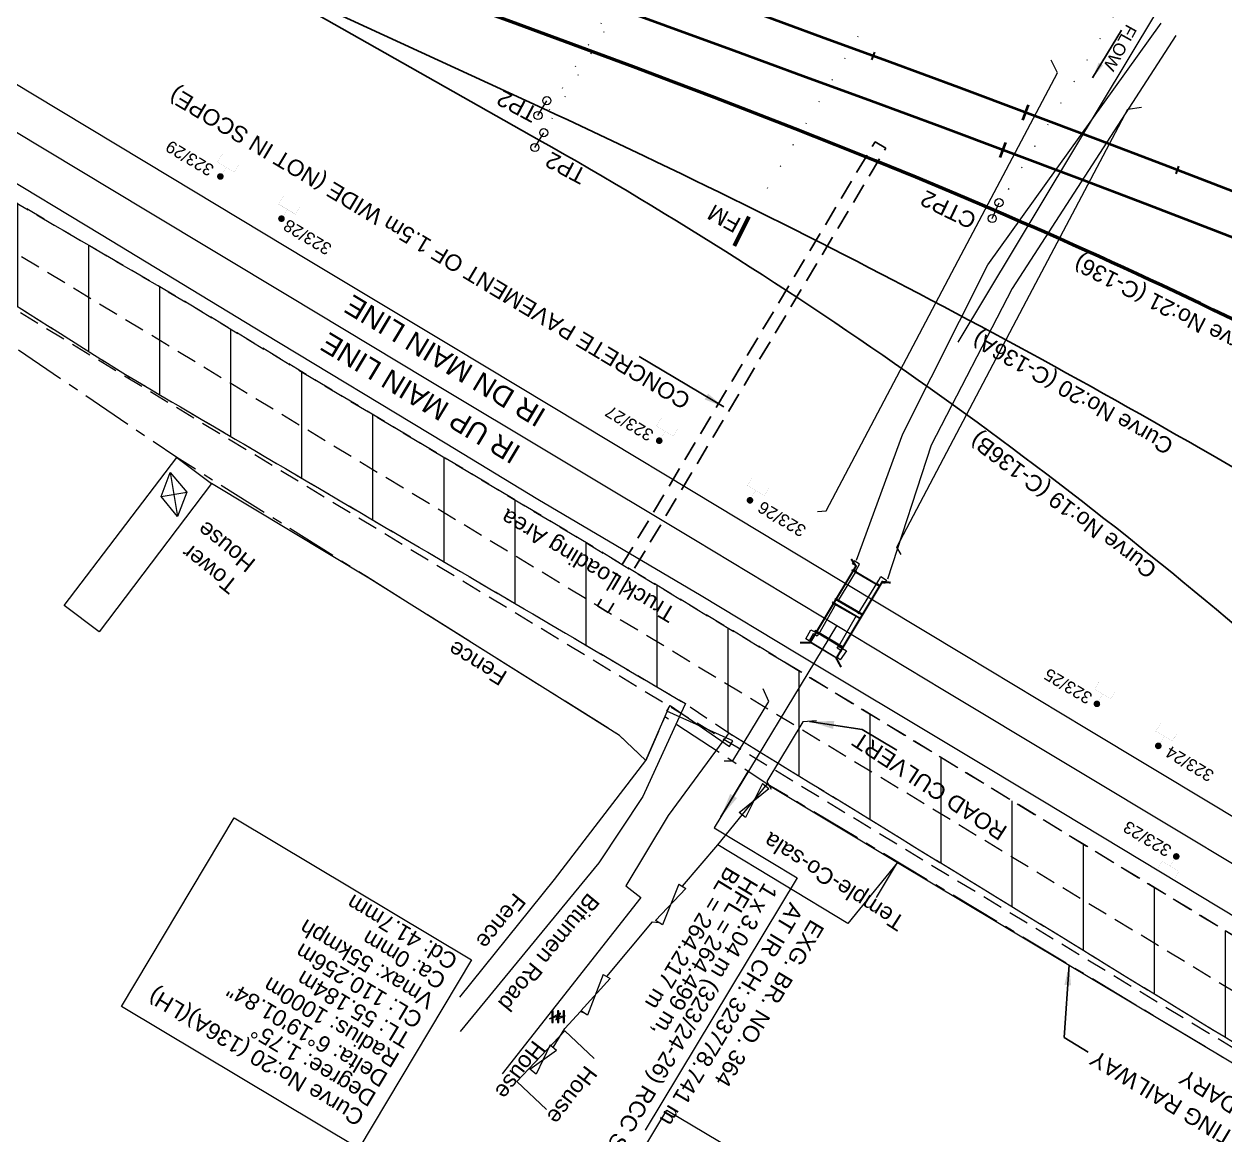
# Model space of a CAD drawing. Header units: metres. Extents: x 560405 to 1249476, y 3385111 to 6787087.
# Drawn here: x 625074.5 to 625222.4, y 3393104.6 to 3393241.4 of the extents above; entities that cross this region are included whole.
import ezdxf
from ezdxf.enums import TextEntityAlignment as Align

# ---------------------------------------------------------------- set-up
doc = ezdxf.new("R2010")
doc.units = ezdxf.units.M
doc.header["$MEASUREMENT"] = 0
for name, pattern in [('ACAD_ISO07W100', [3, 0, -3]), ('CENTER', [2, 1.25, -0.25, 0.25, -0.25]), ('DASHED', [0.75, 0.5, -0.25])]:
    doc.linetypes.add(name, pattern=pattern)
for name, color, linetype, lineweight in [('CANAL TOP', 5, 'Continuous', 0), ('Cardinal_Leader', 10, 'Continuous', 0), ('Commercial Building Semipucca', 7, 'Continuous', 13), ('Compound Wall', 7, 'Continuous', 13), ('Culvert Parapet', 7, 'Continuous', 0), ('DOTED LINE', 7, 'ACAD_ISO07W100', 18), ('EXISTING BRIDGE DETAILS', 7, 'Continuous', 0), ('Existing IR Track', 143, 'Continuous', 0), ('Existing Railway Boundary', 7, 'CENTER', 0), ('Fence', 7, 'F-LINE', 15), ('flow direction', 7, 'Continuous', 0), ('Gate', 7, 'Continuous', 13), ('Horiz Curve', 7, 'Continuous', 0), ("NEW MANDI GOBINDPUR CROSSING STN. SRJ's", 10, 'Continuous', 0), ('NEW MANDI GOBINDPUR LOOP LINES', 1, 'Continuous', 0), ('OHE MAST', 7, 'Continuous', 0), ('OHE MAST TEXT', 7, 'Continuous', 0), ('Platform', 7, 'Continuous', 0), ('Prop_Horiz Alignment', 7, 'Continuous', 0), ('Proposed Curve_Details', 10, 'Continuous', 0), ('PROPOSED DFCC TRACK', 1, 'Continuous', 0), ('Proposed TPTC Chainages', 10, 'Continuous', 0), ('Residential Building Pucca', 7, 'Continuous', 13), ('Retaining Wall', 7, 'Continuous', 0), ('SFL', 7, 'Continuous', 13), ('Subroad Edge', 34, 'Continuous', 0), ('Text', 7, 'Continuous', 0), ('Tower', 7, 'Continuous', 0), ('Transformer', 7, 'Continuous', 13)]:
    doc.layers.add(name, color=color, linetype=linetype, lineweight=lineweight)
for name, color, linetype in [('OP-3 CH UP', 7, 'Continuous'), ('PROPOSED Building Station', 10, 'Continuous'), ('PROPOSED ROADS', 10, 'DASHED')]:
    doc.layers.add(name, color=color, linetype=linetype)
doc.styles.add('ARIAL', font='arial.ttf')
doc.styles.get("Standard").update_dxf_attribs({"font": 'arial.ttf'})
doc.styles.add('Style-Arial', font='arial.ttf')
doc.styles.add('Text', font='arial.ttf', dxfattribs={"height": 2})
doc.linetypes.add('F-LINE', pattern='A,0.6,["X",Standard,S=0.3,R=0,X=0,Y=-0.15],0.1', length=0.7)
doc.dimstyles.new('ISO-25', dxfattribs={"dimtxt": 2.5, "dimasz": 2.5, "dimexe": 1.25, "dimexo": 0.625, "dimtad": 1, "dimdec": 3, "dimtxsty": 'Standard', "dimcen": 2.5, "dimadec": 0, "dimazin": 0, "dimtfac": 1, "dimtdec": 3, "dimtmove": 0, "dimatfit": 3, "dimfxl": 1, "dimarcsym": 0})
doc.dimstyles.get("Standard").update_dxf_attribs({"dimtxt": 2.5, "dimasz": 2.5, "dimexe": 0.18, "dimexo": 0.0625, "dimgap": 0.09, "dimtad": 0, "dimtih": 1, "dimtoh": 1, "dimdec": 3, "dimzin": 0, "dimdsep": 46, "dimtxsty": 'Standard', "dimcen": 0.09, "dimaunit": 1, "dimadec": 4, "dimazin": 0, "dimtfac": 1, "dimtdec": 3, "dimtofl": 0, "dimtmove": 0, "dimatfit": 3, "dimfxl": 1, "dimtolj": 1, "dimtzin": 0, "dimarcsym": 0})

# ---------------------------------------------------------------- blocks, each defined once
blk = doc.blocks.new('GT')
at = {"layer": 'Gate'}
for p, q in [((-0.5, -0.5), (-0.5, 0.5)), ((-0.5, 0.5), (0.5, -0.5)), ((0.5, 0.5), (0.5, -0.5))]:
    blk.add_line(p, q, dxfattribs=at)
at = {"layer": 'Gate', "flags": 128}
blk.add_lwpolyline([(0.5, 0.5), (-0.5, -0.5)], dxfattribs=at)
blk = doc.blocks.new('TRF')
at = {"extrusion": (0, 0, -1)}
blk.add_hatch(color=256, dxfattribs=at).paths.add_polyline_path([(0.18, -0.39), (-0.98, 0.09), (-0.22, -0.04), (-0.38, 0.42), (0.98, -0.29), (-0.02, 0.04)])
for p, q in [((-0.69, 0.72), (-0.69, -0.72)), ((-0.52, 0.72), (-0.69, 0.72)), ((-0.52, -0.72), (-0.52, 0.72)), ((0, 0.72), (0, -0.72)), ((0.17, 0.72), (0, 0.72)), ((0.17, -0.72), (0.17, 0.72)), ((0.7, 0.72), (0.7, -0.72)), ((0.87, 0.72), (0.7, 0.72)), ((0.87, -0.72), (0.87, 0.72)), ((-0.69, -0.72), (-0.52, -0.72)), ((0, -0.72), (0.17, -0.72)), ((0.7, -0.72), (0.87, -0.72))]:
    blk.add_line(p, q)
at = {"flags": 128}
blk.add_lwpolyline([(0.22, -0.04), (0.38, 0.42), (-0.98, -0.29), (0.02, 0.04), (-0.18, -0.39), (0.98, 0.09), (0.22, -0.04)], close=True, dxfattribs=at)
blk = doc.blocks.new('OHE')
at = {"layer": 'OHE MAST'}
h = blk.add_hatch(color=3, dxfattribs=at)
edge = h.paths.add_edge_path()
edge.add_arc((627930.47, 3391522.15), 0.412, -30.9792, 329.0208)
at = {"layer": 'OHE MAST', "color": 3, "lineweight": 13, "const_width": 0.008, "flags": 128}
blk.add_lwpolyline([(627932.78, 3391523.67), (627932.2, 3391522.71), (627930.15, 3391523.94), (627930.72, 3391524.9)], dxfattribs=at)
at = {"layer": 'OHE MAST', "color": 3, "const_width": 0.008, "flags": 128}
blk.add_lwpolyline([(627931.18, 3391523.33), (627930.47, 3391522.15)], dxfattribs=at)

msp = doc.modelspace()

# ---------------------------------------------------------------- hatches: boundary and pattern name
at = {"layer": 'Platform', "lineweight": 18, "ltscale": 5}
h = msp.add_hatch(dxfattribs=at)
h.set_pattern_fill('ANSI31', color=3, scale=70, angle=45)
h.paths.add_polyline_path([(625764.5882, 3392803.5868), (625746.2321, 3392814.5967), (625737.0194, 3392819.2755), (625704.0946, 3392839.2088), (625671.9737, 3392858.6062), (625641.256, 3392877.0892), (625610.2836, 3392895.751), (625560.2623, 3392926.2804), (625522.5869, 3392948.8585), (625482.9773, 3392972.6418), (625451.9359, 3392991.6256), (625421.6417, 3393009.7241), (625354.0885, 3393050.6028), (625301.0774, 3393082.6359), (625281.8023, 3393094.249), (625227.6613, 3393126.5647), (625168.0245, 3393162.919), (625094.4711, 3393207.1329), (625050.9326, 3393232.6145), (625011.8999, 3393256.6501), (624964.7557, 3393285.508), (624919.1299, 3393313.7575), (624913.4978, 3393304.5779), (624956.7742, 3393277.764), (625004.1747, 3393248.9547), (625045.8733, 3393224.1782), (625087.0373, 3393198.2053), (625155.9882, 3393157.6877), (625161.3558, 3393154.0733), (625221.119, 3393117.4224), (625275.0374, 3393085.066), (625290.2539, 3393075.2561), (625349.1291, 3393041.8357), (625415.7598, 3392998.2542), (625446.6577, 3392979.7718), (625478.8044, 3392960.6022), (625516.4182, 3392937.5763), (625553.7619, 3392915.0713), (625585.8397, 3392895.6563), (625593.1627, 3392891.1401), (625603.1792, 3392885.3123), (625634.5287, 3392866.3519), (625666.5944, 3392846.865), (625697.4278, 3392828.3449), (625730.8907, 3392807.7989), (625739.1561, 3392803.9139), (625756.6994, 3392793.2958), (625763.3635, 3392788.9616), (625792.777, 3392771.7812), (625820.3671, 3392754.8532), (625847.4418, 3392738.317), (625853.0514, 3392734.9942), (625875.6542, 3392721.4301), (625905.1251, 3392703.7363), (625946.8011, 3392678.4491), (625953.4617, 3392689.4227), (625911.6145, 3392714.7413), (625882.1845, 3392732.4454), (625859.0625, 3392746.2055), (625826.9254, 3392765.8663), (625799.2966, 3392782.4826)])

# ---------------------------------------------------------------- linework, layer by layer
at = {"layer": 'CANAL TOP', "lineweight": 13, "flags": 128}
for points in [[(625177.0636, 3393175.3731), (625182.7496, 3393190.9321), (625193.2178, 3393211.724), (625214.6069, 3393241.486)], [(625216.3897, 3393239.9804), (625196.2481, 3393208.8032), (625186.2545, 3393189.5355), (625180.8922, 3393173.0145)]]:
    msp.add_lwpolyline(points, dxfattribs=at)
at = {"layer": 'Cardinal_Leader', "color": 1, "linetype": 'Continuous', "lineweight": 13}
for p, q in [((625137.8328, 3393230.1255), (625138.9208, 3393231.9463)), ((625137.4524, 3393226.1881), (625138.5405, 3393228.0088))]:
    msp.add_line(p, q, dxfattribs=at)
at = {"layer": 'Cardinal_Leader', "linetype": 'Continuous', "lineweight": 13}
msp.add_line((625193.7781, 3393217.4378), (625194.6184, 3393219.3854), dxfattribs=at)
at = {"layer": 'Cardinal_Leader', "color": 1, "linetype": 'Continuous', "lineweight": 13}
for centre in [(625138.9208, 3393231.9463), (625137.8328, 3393230.1255), (625138.5405, 3393228.0088), (625137.4524, 3393226.1881)]:
    msp.add_circle(centre, 0.5, dxfattribs=at)
at = {"layer": 'Cardinal_Leader', "linetype": 'Continuous', "lineweight": 13}
for centre in [(625194.6184, 3393219.3854), (625193.7781, 3393217.4378)]:
    msp.add_circle(centre, 0.5, dxfattribs=at)
at = {"layer": 'Commercial Building Semipucca', "flags": 128}
msp.add_lwpolyline([(625179.5439, 3393133.8142), (625182.1098, 3393138.1044), (625239.0895, 3393104.025), (625236.5236, 3393099.7349)], dxfattribs=at)
at = {"layer": 'Compound Wall', "lineweight": 20, "flags": 128}
for points in [[(625155.6253, 3393135.1923), (625159.9692, 3393140.2851)], [(625146.2979, 3393124.0691), (625151.9421, 3393130.8265), (625152.7158, 3393130.7139)], [(625139.7132, 3393115.3359), (625141.1297, 3393117.6654), (625143.0858, 3393119.7675), (625143.5068, 3393119.5977)]]:
    msp.add_lwpolyline(points, dxfattribs=at)
at = {"layer": 'Compound Wall', "flags": 128}
for points in [[(625155.6253, 3393135.1923), (625159.9692, 3393140.2851)], [(625146.2979, 3393124.0691), (625151.9421, 3393130.8265), (625152.7158, 3393130.7139)], [(625139.7132, 3393115.3359), (625141.1297, 3393117.6654), (625143.0858, 3393119.7675), (625143.5068, 3393119.5977)]]:
    msp.add_lwpolyline(points, dxfattribs=at)
at = {"layer": 'Culvert Parapet', "color": 3, "lineweight": 18}
for points in [[(625176.5357, 3393174.1017), (625176.5872, 3393174.2), (625179.9338, 3393172.1935), (625179.8819, 3393172.0945)], [(625174.0797, 3393170.1131), (625177.457, 3393168.1554), (625177.4927, 3393168.2299), (625174.1153, 3393170.1875)], [(625174.4155, 3393170.5218), (625174.4963, 3393170.6459), (625177.8453, 3393168.7017), (625177.7646, 3393168.5776)], [(625175.3028, 3393164.7162), (625171.9764, 3393166.7024), (625171.9101, 3393166.6003), (625175.2367, 3393164.614)], [(625174.5832, 3393163.2831), (625171.229, 3393165.3191), (625171.2755, 3393165.3716), (625174.6299, 3393163.3356)]]:
    msp.add_3dface(points, dxfattribs=at)
at = {"layer": 'DOTED LINE', "color": 1, "linetype": 'ACAD_ISO07W100', "lineweight": 18}
for p, q in [((625139.2586, 3393230.8223), (625216.0451, 3393359.2432)), ((625137.9965, 3393227.0984), (625216.5252, 3393358.4331)), ((625162.9033, 3393215.8492), (625239.9152, 3393344.6469)), ((625194.1847, 3393218.3803), (625262.6597, 3393331.0435))]:
    msp.add_line(p, q, dxfattribs=at)
at = {"layer": 'EXISTING BRIDGE DETAILS', "color": 10, "flags": 128}
msp.add_lwpolyline([(625245.531, 3393295.3739), (625189.528, 3393202.1903)], dxfattribs=at)
at = {"layer": 'EXISTING BRIDGE DETAILS', "linetype": 'Continuous', "lineweight": 0, "flags": 128}
msp.add_lwpolyline([(625174.6112, 3393167.2803), (625159.5415, 3393142.371), (625169.7424, 3393136.2166), (625151.034, 3393105.1389)], dxfattribs=at)
at = {"layer": 'Existing IR Track', "color": 3, "lineweight": 18, "ltscale": 5, "flags": 128}
for points in [[(625310.7855, 3393090.7581), (625295.0536, 3393100.3098), (625280.0135, 3393109.4414), (625263.9492, 3393119.2026), (625248.0679, 3393128.8525), (625234.3808, 3393137.1165), (625220.8308, 3393145.2977), (625205.3895, 3393154.5983), (625190.4105, 3393163.6205), (625175.0374, 3393172.8693), (625159.9463, 3393181.9484), (625143.3091, 3393191.9655), (625127.2002, 3393201.6646), (625109.5689, 3393212.2774), (625092.6199, 3393222.4796), (625075.7939, 3393232.6147), (625059.2642, 3393242.5713), (625042.7899, 3393252.4849), (625026.5365, 3393262.2655), (625010.0392, 3393272.2241), (624993.7501, 3393282.0569), (624973.228, 3393294.6816), (624952.9563, 3393307.1527)], [(625308.065, 3393086.945), (625292.6013, 3393096.2488), (625277.1503, 3393105.5703), (625261.4253, 3393115.0196), (625245.7108, 3393124.4878), (625231.8137, 3393132.8586), (625217.9162, 3393141.2295), (625202.8039, 3393150.309), (625187.6929, 3393159.3878), (625172.4553, 3393168.5809), (625157.2158, 3393177.7753), (625140.7202, 3393187.6709), (625124.2263, 3393197.5656), (625106.9641, 3393207.9553), (625089.7007, 3393218.3456), (625073.1741, 3393228.2704), (625056.6494, 3393238.1941), (625040.1757, 3393248.1433), (625023.7009, 3393258.0931), (625007.4633, 3393267.9455), (624991.2289, 3393277.7961), (624970.7047, 3393290.4896), (624950.1813, 3393303.1827)], [(625302.122, 3393083.9931), (625289.7235, 3393091.4718), (625283.6205, 3393095.1529), (625258.5777, 3393110.2912), (625241.3131, 3393120.7274), (625228.9872, 3393128.1661), (625200.0033, 3393145.6577), (625189.8189, 3393151.8039), (625169.6413, 3393163.9164), (625157.9153, 3393170.9491), (625137.8047, 3393182.828), (625126.3979, 3393189.7555), (625104.125, 3393203.245), (625084.0188, 3393215.4222), (625070.3817, 3393223.6325), (625052.2222, 3393234.5645), (625037.3818, 3393243.5096), (625004.6314, 3393263.2503), (624990.1751, 3393271.964), (624967.8038, 3393285.6834), (624958.3765, 3393291.4653)]]:
    msp.add_lwpolyline(points, dxfattribs=at)
at = {"layer": 'Existing Railway Boundary', "color": 36, "lineweight": 20, "ltscale": 5, "flags": 128}
msp.add_lwpolyline([(628955.3903, 3390792.7231), (628931.5933, 3390806.5004), (628894.0251, 3390836.9955), (628805.3605, 3390890.9758), (628763.1272, 3390916.9343), (628721.4077, 3390942.8333), (628634.7683, 3390998.5313), (628587.091, 3391026.3426), (628541.4721, 3391053.7252), (628498.5869, 3391079.4164), (628461.1936, 3391101.0466), (628391.2271, 3391146.4682), (628362.6237, 3391162.4973), (628324.6397, 3391185.7049), (628291.5767, 3391211.6933), (628254.0781, 3391235.9403), (628157.3612, 3391308.2767), (628174.1002, 3391326.9143), (628137.357, 3391356.9761), (627964.1476, 3391459.1923), (627842.8937, 3391531.9115), (627628.8138, 3391662.2153), (627542.6631, 3391714.392), (627424.9352, 3391785.3705), (627222.9648, 3391909.2736), (627204.5725, 3391920.6394), (627188.744, 3391930.1784), (627172.9334, 3391939.7064), (627156.2431, 3391949.7674), (627139.5672, 3391959.8197), (627123.601, 3391969.4113), (627107.6038, 3391979.0215), (627094.8626, 3391986.7123), (627082.1497, 3391994.3859), (627065.7488, 3392004.2586), (627049.3375, 3392014.1375), (627032.6946, 3392024.1476), (627016.0309, 3392034.1701), (627000.4204, 3392043.5941), (626984.8329, 3392053.004), (626968.8891, 3392062.6064), (626952.9363, 3392072.2142), (626935.7844, 3392082.5282), (626918.6205, 3392092.8492), (626911.6028, 3392097.0645), (626893.0809, 3392108.2246), (626874.5706, 3392119.3777), (626856.2268, 3392130.4336), (626837.8855, 3392141.4881), (626820.3864, 3392152.0274), (626802.8816, 3392162.57), (626783.4724, 3392174.252), (626764.0577, 3392185.9374), (626746.1558, 3392196.7119), (626728.2543, 3392207.4863), (626707.0601, 3392220.2572), (626685.8746, 3392233.0229), (626648.9408, 3392255.2553), (626610.6712, 3392278.2676), (626591.3871, 3392289.8865), (626572.1184, 3392301.4961), (626553.8402, 3392312.4904), (626535.5663, 3392323.4823), (626522.8303, 3392331.1061), (626502.0043, 3392343.7024), (626484.7028, 3392354.0807), (626467.0127, 3392364.7717), (626449.2849, 3392375.4221), (626424.442, 3392390.2653), (626407.8647, 3392400.3136), (626390.2843, 3392410.9836), (626378.1904, 3392418.1073), (626367.3819, 3392424.6782), (626356.7585, 3392431.1355), (626339.0548, 3392441.7126), (626324.6325, 3392450.4845), (626311.6182, 3392458.3129), (626290.6128, 3392470.9931), (626276.2418, 3392479.6446), (626252.5581, 3392493.9648), (626233.8146, 3392505.2467), (626215.0541, 3392516.5389), (626191.0882, 3392530.9577), (626167.1186, 3392545.3787), (626148.2508, 3392556.7397), (626129.3895, 3392568.0967), (626109.0676, 3392580.3241), (626088.7404, 3392592.5546), (626063.7846, 3392607.5962), (626038.8416, 3392622.63), (626017.6425, 3392635.4182), (625996.4509, 3392648.2016), (625974.9359, 3392661.1602), (625952.8751, 3392674.4888), (625933.5372, 3392686.1045), (625914.159, 3392697.7444), (625896.1455, 3392708.6148), (625885.6622, 3392714.935), (625875.1898, 3392721.2486), (625871.6088, 3392723.3979), (625854.6293, 3392733.6202), (625837.6636, 3392743.8342), (625819.8659, 3392754.5631), (625802.0927, 3392765.2772), (625784.0738, 3392776.0974), (625766.0279, 3392786.9338), (625747.7802, 3392797.9258), (625729.6331, 3392808.8567), (625710.0131, 3392820.4001), (625690.2406, 3392832.0331), (625670.5571, 3392843.8213), (625650.9098, 3392855.5881), (625631.8821, 3392867.0602), (625612.8815, 3392878.5159), (625595.4116, 3392889.057), (625577.9617, 3392899.586), (625560.977, 3392909.7984), (625543.9665, 3392920.0263), (625527.0929, 3392930.2025), (625510.2317, 3392940.3713), (625492.2072, 3392951.2501), (625474.1887, 3392962.1253), (625459.4135, 3392971.0439), (625444.6385, 3392979.9623), (625429.7392, 3392988.9655), (625414.8651, 3392997.9534), (625398.0894, 3393008.048), (625381.2878, 3393018.1581), (625364.4876, 3393028.2943), (625347.6668, 3393038.4431), (625341.4954, 3393042.1962), (625336.6811, 3393045.1488), (625324.9758, 3393052.1854), (625313.1706, 3393059.282), (625305.1662, 3393064.122), (625297.2032, 3393068.9372), (625281.7488, 3393078.2354), (625266.3027, 3393087.5539), (625250.5827, 3393097.0002), (625234.8576, 3393106.4748), (625220.9629, 3393114.8441), (625207.0756, 3393123.2089), (625191.9734, 3393132.2824), (625166.0786, 3393147.7733), (625153.4581, 3393156.0581), (625151.114, 3393150.7018), (625147.8866, 3393153.7551), (625116.7003, 3393173.3287), (625093.3281, 3393188.0041), (625071.1556, 3393203.0477), (625055.7157, 3393212.8225), (625027.3997, 3393228.6096), (625007.6825, 3393240.5669), (624979.825, 3393257.4607), (624954.8894, 3393272.5826), (624917.8619, 3393296.9088), (624917.926, 3393297.7354), (624854.2544, 3393338.3806), (624790.1714, 3393374.1107), (624761.6212, 3393391.1947), (624742.8731, 3393402.4132), (624713.9783, 3393419.7034), (624678.9617, 3393441.6196), (624667.4095, 3393431.6005), (624566.1173, 3393492.8402), (624519.8878, 3393520.9391), (624450.2813, 3393561.7296), (624447.0221, 3393556.3381), (624253.5789, 3393673.1377), (624021.9727, 3393812.2493)], dxfattribs=at)
at = {"layer": 'Fence'}
for points in [[(625151.114, 3393150.7018), (625147.8866, 3393153.7551), (625116.9807, 3393173.1602), (625097.625, 3393184.7948)], [(625128.2051, 3393121.5291), (625139.8784, 3393136.0419), (625151.114, 3393150.7018), (625153.9147, 3393157.1016)]]:
    msp.add_lwpolyline(points, dxfattribs=at)
at = {"layer": 'Gate'}
msp.add_3dface([(625153.7184, 3393156.7532), (625154.1111, 3393157.4499), (625161.436, 3393152.4029), (625161.8288, 3393153.0997)], dxfattribs=at)
at = {"layer": 'Horiz Curve', "color": 190, "lineweight": 40, "flags": 128}
for points in [[(625231.7005, 3393217.5544), (625223.3164, 3393220.8265), (625214.9172, 3393224.0598), (625206.5049, 3393227.2585), (625198.081, 3393230.4269), (625189.6474, 3393233.5693), (625181.2058, 3393236.69), (625172.7578, 3393239.7933), (625164.305, 3393242.8836), (625155.849, 3393245.9652), (625147.3914, 3393249.0425)], [(625229.4067, 3393212.749), (625221.0225, 3393216.0212), (625212.6234, 3393219.2545), (625204.211, 3393222.4532), (625195.7872, 3393225.6216), (625187.3536, 3393228.7639), (625178.912, 3393231.8846), (625170.464, 3393234.988), (625162.0112, 3393238.0782), (625153.5552, 3393241.1598), (625145.0976, 3393244.2371)], [(625197.5394, 3393229.5619), (625198.2403, 3393231.4351)], [(625197.5397, 3393229.5617), (625198.2407, 3393231.4349)], [(625194.7475, 3393224.9428), (625195.4481, 3393226.8161)]]:
    msp.add_lwpolyline(points, dxfattribs=at)
at = {"layer": "NEW MANDI GOBINDPUR CROSSING STN. SRJ's", "linetype": 'Continuous', "lineweight": 13, "const_width": 0.5, "flags": 128}
msp.add_lwpolyline([(625163.8105, 3393217.6676), (625162.011, 3393214.0555)], dxfattribs=at)
at = {"layer": 'NEW MANDI GOBINDPUR LOOP LINES', "color": 1, "linetype": 'Continuous', "lineweight": 25}
for points in [[(625254.5641, 3393168.1667), (625235.7714, 3393179.4791, 0.02757087), (625138.3694, 3393231.0235), (625043.234, 3393274.839)], [(625243.8725, 3393149.7264), (625230.8692, 3393161.1392, 0.05144758), (625137.9965, 3393227.0984), (625098.994, 3393249.1582)]]:
    msp.add_lwpolyline(points, format="xyb", dxfattribs=at)
at = {"layer": 'NEW MANDI GOBINDPUR LOOP LINES', "color": 5, "linetype": 'DASHED', "lineweight": 25, "ltscale": 5, "flags": 128}
msp.add_lwpolyline([(625146.4874, 3393168.9275), (625145.1603, 3393169.721), (625179.3484, 3393226.8986), (625180.6755, 3393226.1051)], close=True, dxfattribs=at)
at = {"layer": 'OP-3 CH UP', "color": 40, "lineweight": 9, "true_color": 0xf8d731}
for radius in [8763.3902, 8182.5236, 7294.1209]:
    msp.add_circle((624059.7714, 3393874.4188), radius, dxfattribs=at)
at = {"layer": 'Platform', "color": 3, "linetype": 'DASHED', "lineweight": 18, "ltscale": 5, "flags": 128}
msp.add_lwpolyline([(625764.5882, 3392803.5868), (625746.2321, 3392814.5967), (625737.0194, 3392819.2755), (625704.0946, 3392839.2088), (625671.9737, 3392858.6062), (625641.256, 3392877.0892), (625610.2836, 3392895.751), (625560.2623, 3392926.2804), (625522.5869, 3392948.8585), (625482.9773, 3392972.6418), (625451.9359, 3392991.6256), (625421.6417, 3393009.7241), (625354.0885, 3393050.6028), (625301.0774, 3393082.6359), (625281.8023, 3393094.249), (625227.6613, 3393126.5647), (625168.0245, 3393162.919), (625094.4711, 3393207.1329), (625050.9326, 3393232.6145), (625011.8999, 3393256.6501), (624964.7557, 3393285.508), (624919.1299, 3393313.7575), (624913.4978, 3393304.5779), (624956.7742, 3393277.764), (625004.1747, 3393248.9547), (625045.8733, 3393224.1782), (625087.0373, 3393198.2053), (625155.9882, 3393157.6877), (625161.3558, 3393154.0733), (625221.119, 3393117.4224), (625275.0374, 3393085.066), (625290.2539, 3393075.2561), (625349.1291, 3393041.8357), (625415.7598, 3392998.2542), (625446.6577, 3392979.7718), (625478.8044, 3392960.6022), (625516.4182, 3392937.5763), (625553.7619, 3392915.0713), (625585.8397, 3392895.6563), (625593.1627, 3392891.1401), (625603.1792, 3392885.3123), (625634.5287, 3392866.3519), (625666.5944, 3392846.865), (625697.4278, 3392828.3449), (625730.8907, 3392807.7989), (625739.1561, 3392803.9139), (625756.6994, 3392793.2958), (625763.3635, 3392788.9616), (625792.777, 3392771.7812), (625820.3671, 3392754.8532), (625847.4418, 3392738.317), (625853.0514, 3392734.9942), (625875.6542, 3392721.4301), (625905.1251, 3392703.7363), (625946.8011, 3392678.4491), (625953.4617, 3392689.4227), (625911.6145, 3392714.7413), (625882.1845, 3392732.4454), (625859.0625, 3392746.2055), (625826.9254, 3392765.8663), (625799.2966, 3392782.4826)], close=True, dxfattribs=at)
at = {"layer": 'Prop_Horiz Alignment', "color": 4, "linetype": 'Continuous', "lineweight": 30, "flags": 128}
for points in [[(625178.9651, 3393236.9821), (625179.3104, 3393237.9206)], [(625216.4157, 3393222.9505), (625216.7737, 3393223.8843)]]:
    msp.add_lwpolyline(points, dxfattribs=at)
at = {"layer": 'PROPOSED Building Station', "color": 5, "lineweight": 9}
msp.add_lwpolyline([(625180.6755, 3393226.1051), (625179.3484, 3393226.8986)], dxfattribs=at)
at = {"layer": 'Proposed Curve_Details', "color": 1}
msp.add_lwpolyline([(625115.7842, 3393102.8818), (625086.5392, 3393120.3682), (625100.403, 3393143.613), (625129.648, 3393126.1266)], close=True, dxfattribs=at)
at = {"layer": 'Proposed Curve_Details', "color": 1, "lineweight": 0}
msp.add_lwpolyline([(625180.7571, 3393091.5123), (625167.2996, 3393069.055), (625140.2259, 3393085.168), (625153.6834, 3393107.6254)], close=True, dxfattribs=at)
at = {"layer": 'PROPOSED DFCC TRACK', "color": 1, "linetype": 'Continuous', "lineweight": 50, "flags": 128}
msp.add_lwpolyline([(625194.1847, 3393218.3803), (625189.2763, 3393220.4664), (625184.3532, 3393222.5176), (625179.4166, 3393224.5362), (625174.4679, 3393226.5247), (625169.5081, 3393228.4855), (625164.5384, 3393230.421), (625159.5599, 3393232.3339), (625154.5736, 3393234.2265), (625149.5807, 3393236.1013), (625144.5821, 3393237.9609), (625139.5788, 3393239.8079), (625134.5717, 3393241.6446), (625129.5619, 3393243.4737), (625124.5501, 3393245.2978), (625119.5375, 3393247.1193)], dxfattribs=at)
at = {"layer": 'PROPOSED DFCC TRACK', "linetype": 'Continuous', "lineweight": 20, "flags": 128}
for points in [[(625189.5978, 3393212.2543), (625201.8021, 3393235.3978), (625201.0445, 3393236.9216)], [(625198.0099, 3393207.2912), (625210.4706, 3393230.9211), (625212.1543, 3393231.1686)]]:
    msp.add_lwpolyline(points, dxfattribs=at)
at = {"layer": 'PROPOSED DFCC TRACK', "color": 1, "linetype": 'Continuous', "lineweight": 20, "flags": 128}
for points in [[(625172.2714, 3393181.3683), (625173.3448, 3393181.4329), (625189.5978, 3393212.2543)], [(625182.5729, 3393176.0379), (625182.0134, 3393176.9562), (625198.0099, 3393207.2912)], [(625160.7591, 3393150.6271), (625161.8345, 3393150.6271), (625166.2452, 3393157.9544), (625165.5806, 3393159.5211)], [(625172.1378, 3393155.5739), (625170.4423, 3393155.428), (625166.0315, 3393148.1006), (625166.5348, 3393147.1504)]]:
    msp.add_lwpolyline(points, dxfattribs=at)
at = {"layer": 'PROPOSED DFCC TRACK', "color": 3, "linetype": 'Continuous', "lineweight": 18, "const_width": 0.25, "flags": 128}
for points in [[(625170.1077, 3393165.2119), (625171.3439, 3393165.2063), (625177.0014, 3393174.6277), (625176.4149, 3393175.5016)], [(625175.162, 3393162.1851), (625174.5761, 3393163.2737), (625180.2336, 3393172.695), (625181.2807, 3393172.5881)]]:
    msp.add_lwpolyline(points, dxfattribs=at)
at = {"layer": 'PROPOSED DFCC TRACK', "color": 1, "linetype": 'Continuous', "lineweight": 50}
msp.add_arc((624917.9844, 3392575.1748), 700, 62.2279934, 66.7607229, dxfattribs=at)
at = {"layer": 'PROPOSED ROADS', "color": 1, "linetype": 'DASHED', "lineweight": 13, "ltscale": 5, "flags": 128}
for points in [[(625362.5904, 3393087.4977, -0.41419569), (625354.3556, 3393085.452), (625336.5918, 3393096.1452, 0.41421379), (625309.1422, 3393089.3249), (625308.5242, 3393088.2982, -0.41512004), (625287.8972, 3393083.2069), (624857.5286, 3393344.0904), (624737.8937, 3393413.2009), (624680.111, 3393446.7487, 0.09685444), (624673.3444, 3393447.4888, 0.12951921), (624667.4268, 3393445.6531, -0.23575218), (624657.6538, 3393447.1749)], [(625583.4746, 3392898.337), (625271.7331, 3393085.9913, -0.00103844), (625270.0635, 3393087.0012), (624854.4724, 3393338.9267), (624734.8211, 3393408.0466), (624681.6554, 3393440.4483)]]:
    msp.add_lwpolyline(points, format="xyb", dxfattribs=at)
at = {"layer": 'Residential Building Pucca', "flags": 128}
msp.add_lwpolyline([(625138.8859, 3393107.7098), (625135.2391, 3393111.1289), (625141.123, 3393117.4045), (625144.7698, 3393113.9854)], dxfattribs=at)
msp.add_lwpolyline([(625138.8859, 3393107.7098), (625135.2391, 3393111.1289), (625141.123, 3393117.4045), (625144.7698, 3393113.9854)], dxfattribs=at)
at = {"layer": 'Residential Building Pucca'}
for points in [[(625079.485, 3393169.7591), (625093.3281, 3393188.0041), (625097.625, 3393184.7948), (625083.7782, 3393166.5449)], [(625079.485, 3393169.7591), (625093.3281, 3393188.0041), (625097.625, 3393184.7948), (625083.7782, 3393166.5449)], [(625159.9692, 3393140.2851), (625166.0786, 3393147.7733), (625182.1116, 3393138.1031), (625175.9976, 3393130.6093)], [(625159.9692, 3393140.2851), (625166.0786, 3393147.7733), (625182.1116, 3393138.1031), (625175.9976, 3393130.6093)]]:
    msp.add_3dface(points, dxfattribs=at)
at = {"layer": 'Retaining Wall', "color": 3, "lineweight": 18, "flags": 128}
for points in [[(625176.9922, 3393174.058), (625177.2098, 3393174.5), (625177.4436, 3393174.8768), (625176.7855, 3393175.2549), (625176.5377, 3393174.9432), (625176.9878, 3393174.6851), (625176.7702, 3393174.2431), (625176.9922, 3393174.058)], [(625179.5821, 3393172.466), (625179.833, 3393172.9009), (625180.0772, 3393173.3327), (625180.7383, 3393172.9076), (625180.5447, 3393172.4771), (625180.2677, 3393172.5833), (625179.9338, 3393172.1935), (625179.5821, 3393172.466)], [(625170.8396, 3393165.6621), (625171.4544, 3393166.7815), (625172.3949, 3393166.266), (625172.234, 3393165.9953), (625171.727, 3393166.2704), (625171.2205, 3393165.4216), (625170.8396, 3393165.6621)], [(625175.0514, 3393163.0778), (625174.6598, 3393163.413), (625175.2006, 3393164.1817), (625174.7008, 3393164.5041), (625174.845, 3393164.7784), (625175.8356, 3393164.1989), (625175.0514, 3393163.0778)]]:
    msp.add_lwpolyline(points, close=True, dxfattribs=at)
at = {"layer": 'SFL', "color": 3, "lineweight": 18, "flags": 128}
for points in [[(625174.7659, 3393170.2869), (625177.0474, 3393174.0485)], [(625172.4065, 3393166.2622), (625174.5749, 3393170.0249)], [(625174.8802, 3393164.777), (625177.0487, 3393168.5398)]]:
    msp.add_lwpolyline(points, dxfattribs=at)
at = {"layer": 'SFL', "flags": 128}
msp.add_lwpolyline([(625177.277, 3393168.7354), (625179.5585, 3393172.4969)], dxfattribs=at)
at = {"layer": 'Subroad Edge', "color": 3, "linetype": 'DASHED', "lineweight": 18, "ltscale": 5, "flags": 128}
for points in [[(625011.8999, 3393256.6501), (625050.9326, 3393232.6145), (625094.4711, 3393207.1329), (625168.0245, 3393162.919)], [(625004.1747, 3393248.9547), (625045.8733, 3393224.1782), (625087.0373, 3393198.2053), (625155.9882, 3393157.6877), (625155.4372, 3393156.486)], [(625168.0245, 3393162.919), (625227.6613, 3393126.5647), (625281.8023, 3393094.249), (625301.0774, 3393082.6359), (625354.0885, 3393050.6028), (625421.6417, 3393009.7241), (625451.9359, 3392991.6256), (625482.9773, 3392972.6418), (625522.5869, 3392948.8585), (625560.2623, 3392926.2804), (625610.2836, 3392895.751), (625641.256, 3392877.0892), (625671.9737, 3392858.6062), (625704.0946, 3392839.2088), (625737.0194, 3392819.2755), (625746.2321, 3392814.5967), (625764.5882, 3392803.5868)], [(625161.3558, 3393154.0733), (625221.119, 3393117.4224), (625275.0374, 3393085.066), (625290.2539, 3393075.2561), (625349.1291, 3393041.8357), (625415.7598, 3392998.2542), (625446.6577, 3392979.7718), (625478.8044, 3392960.6022), (625516.4182, 3392937.5763), (625553.7619, 3392915.0713), (625585.8397, 3392895.6563), (625593.1627, 3392891.1401), (625603.1792, 3392885.3123), (625634.5287, 3392866.3519), (625666.5944, 3392846.865), (625697.4278, 3392828.3449), (625730.8907, 3392807.7989), (625739.1561, 3392803.9139), (625756.6994, 3392793.2958)]]:
    msp.add_lwpolyline(points, dxfattribs=at)
at = {"layer": 'Subroad Edge', "lineweight": 15, "flags": 128}
for points in [[(625155.464, 3393156.5444), (625150.7461, 3393146.2541), (625145.3305, 3393138.0668), (625128.2481, 3393117.3208)], [(625160.7348, 3393153.2285), (625153.8712, 3393143.8922), (625148.6615, 3393135.2535), (625150.4793, 3393133.8174), (625133.4353, 3393112.0955)], [(625161.3558, 3393154.0733), (625160.7583, 3393153.2605)]]:
    msp.add_lwpolyline(points, dxfattribs=at)
at = {"layer": 'Tower', "flags": 128}
for points in [[(625092.5348, 3393186.1696), (625093.4457, 3393180.7287)], [(625091.4105, 3393183.1803), (625094.57, 3393183.718)]]:
    msp.add_lwpolyline(points, dxfattribs=at)
at = {"layer": 'Tower'}
msp.add_3dface([(625091.4105, 3393183.1803), (625092.5348, 3393186.1696), (625094.57, 3393183.718), (625093.4457, 3393180.7287)], dxfattribs=at)

# ---------------------------------------------------------------- block references
at = {"layer": 'Gate'}
for p, xscale, yscale, zscale, rotation in [((625164.4252, 3393145.7451), 4.5789145212463, 0.9997814889063972, 2.139606033274993, 51.27582232924781), ((625164.4252, 3393145.7451), 4.5789145212463, 0.9997814889063972, 2.139606033274993, 51.27582232924781), ((625154.1706, 3393132.9531), 5.34055253590957, 0.9997814889063974, 2.310711052021543, 57.27582232937139), ((625154.1706, 3393132.9531), 5.34055253590957, 0.9997814889063974, 2.310711052021543, 57.27582232937139), ((625144.9023, 3393121.8334), 5.270934580016557, 0.9997814889063974, 2.295600754124543, 58.27582232957022), ((625144.9023, 3393121.8334), 5.270934580016557, 0.9997814889063974, 2.295600754124543, 58.27582232957022), ((625138.4705, 3393113.846), 3.880176817939243, 0.9997814889063974, 1.969601217571562, 50.27582232810709), ((625138.4705, 3393113.846), 3.880176817939243, 0.9997814889063974, 1.969601217571562, 50.27582232810709)]:
    msp.add_blockref('GT', p, dxfattribs=dict(at, xscale=xscale, yscale=yscale, zscale=zscale, rotation=rotation))
at = {"layer": 'OHE MAST', "color": 2, "lineweight": 13}
for p in [(-2831.7585, 1700.4646), (-2824.2356, 1695.2676), (-2777.7048, 1667.9208), (-2766.53, 1660.5801), (-2723.8008, 1635.5096), (-2716.2353, 1630.3326)]:
    msp.add_blockref('OHE', p, dxfattribs=at)
at = {"layer": 'OHE MAST', "color": 2, "lineweight": 13, "rotation": 180}
msp.add_blockref('OHE', (1253146.9156, 6784661.0152), dxfattribs=at)
at = {"layer": 'Transformer'}
msp.add_blockref('TRF', (625140.2172, 3393119.1477), dxfattribs=at)

# ---------------------------------------------------------------- texts
at = {"layer": 'EXISTING BRIDGE DETAILS', "style": 'ARIAL'}
for s, p in [('BL = 264.217 m', (625161.1161, 3393137.7619)), ('1 x 3.04 m (323/24-26) RCC SLAB', (625165.7511, 3393135.7654)), ('HFL = 264.499 m,', (625163.3423, 3393136.5764)), ('AT IR CH: 323778.741 m', (625168.888, 3393133.3254)), ('EXG. BR. NO. 364', (625171.4688, 3393131.2428))]:
    msp.add_text(s, height=2, rotation=239, dxfattribs=at).set_placement(p)
at = {"layer": 'Existing IR Track', "color": 3, "lineweight": 18, "style": 'ARIAL'}
for s, p in [('IR DN MAIN LINE', (625114.4021, 3393207.102)), ('IR UP MAIN LINE', (625111.4674, 3393202.4569))]:
    msp.add_text(s, height=2.5, rotation=149, dxfattribs=at).set_placement(p, align=Align.MIDDLE_RIGHT)
at = {"layer": 'Existing Railway Boundary', "color": 36, "linetype": 'Continuous', "ltscale": 5}
for s, p in [('EXISTING RAILWAY', (625229.2338, 3393101.5052)), ('BOUNDARY', (625231.1976, 3393104.6098))]:
    msp.add_text(s, height=2, rotation=149, dxfattribs=at).set_placement(p)
at = {"layer": "NEW MANDI GOBINDPUR CROSSING STN. SRJ's", "linetype": 'Continuous', "lineweight": 13, "insert": (625162.5166, 3393216.4536), "char_height": 2, "attachment_point": 4, "rotation": 151.213472, "line_spacing_factor": 0.60036, "style": 'ARIAL'}
msp.add_mtext('FM', dxfattribs=at)
at = {"layer": 'OHE MAST TEXT', "color": 190, "style": 'ARIAL'}
msp.add_text('FLOW', height=1.5, rotation=240.893616, dxfattribs=at).set_placement((625210.3512, 3393241.4698))
at = {"layer": 'OHE MAST TEXT', "color": 3, "lineweight": 18, "style": 'ARIAL'}
for s, p in [('323/29', (625098.0682, 3393223.842)), ('323/28', (625112.5708, 3393214.1305)), ('323/27', (625152.2152, 3393191.1926)), ('323/26', (625171.0029, 3393179.4071)), ('323/25', (625206.2572, 3393158.8136)), ('323/24', (625221.2366, 3393149.2507)), ('323/23', (625216.0142, 3393140.0181))]:
    msp.add_text(s, height=1.5, rotation=149, dxfattribs=at).set_placement(p)
at = {"layer": 'PROPOSED Building Station', "color": 1, "insert": (625176.8917, 3393153.493), "char_height": 2, "attachment_point": 6, "rotation": 147}
msp.add_mtext('ROAD CULVERT ', dxfattribs=at)
at = {"layer": 'Proposed Curve_Details', "color": 1, "style": 'ARIAL'}
for s, rotation, p in [('Curve No:21 (C-136)', 153.022236, (625227.6281, 3393201.2745)), ('Curve No:20 (C-136A)', 150.53788, (625216.2832, 3393189.9836))]:
    msp.add_text(s, height=2, rotation=rotation, dxfattribs=at).set_placement(p)
at = {"layer": 'Proposed Curve_Details', "color": 1, "lineweight": 9, "style": 'Style-Arial'}
msp.add_text('Curve No:19 (C-136B)', height=2, rotation=142.970163, dxfattribs=at).set_placement((625214.2318, 3393174.5402))
at = {"layer": 'Proposed Curve_Details', "color": 1, "lineweight": 0, "insert": (625128.14, 3393126.5033), "char_height": 2, "attachment_point": 7, "rotation": 149.123596, "line_spacing_factor": 0.84, "style": 'Style-Arial'}
msp.add_mtext('Curve No:20 (136A)(LH)\\PDegree: 1.75%%D\\PDelta: 6%%D19\'01.84"\\PRadius: 1000m\\PTL: 55.184m\\PCL: 110.256m\\PVmax: 55kmph\\PCa: 0mm\\PCd: 41.7mm', dxfattribs=at)
at = {"layer": 'Proposed TPTC Chainages', "color": 5, "lineweight": 0, "insert": (625156.4453, 3393194.9304), "char_height": 2, "attachment_point": 4, "rotation": 149.014622, "line_spacing_factor": 0.6, "style": 'ARIAL'}
msp.add_mtext('\\pxsm1;CONCRETE PAVEMENT OF 1.5m WIDE (NOT IN SCOPE)', dxfattribs=at)
at = {"layer": 'Proposed TPTC Chainages', "color": 1, "lineweight": 0, "char_height": 2, "attachment_point": 4, "line_spacing_factor": 0.6, "style": 'ARIAL'}
for s, insert, rotation in [('\\pxsm1;TP2', (625137.5412, 3393230.0723), 152.056909), ('\\pxsm1;TP2', (625143.5255, 3393222.4559), 152.056909), ('\\pxsm1;CTP2', (625191.5853, 3393216.952), 153.695519)]:
    msp.add_mtext(s, dxfattribs=dict(at, insert=insert, rotation=rotation))
at = {"layer": 'Subroad Edge', "style": 'ARIAL'}
msp.add_text('Bitumen Road', height=2, rotation=230.531768, dxfattribs=at).set_placement((625144.0318, 3393134.5088))
at = {"layer": 'Text', "color": 3, "lineweight": 18, "style": 'ARIAL'}
msp.add_text('Truck Loading Area', height=2, rotation=149.221831, dxfattribs=at).set_placement((625154.9896, 3393169.2848))
at = {"layer": 'Text'}
for s, rotation, style, p in [('House', 141.293922, 'ARIAL', (625103.2028, 3393175.2582)), ('Tower', 141.293922, 'ARIAL', (625101.0427, 3393172.6222)), ('Fence', 148.496833, 'ARIAL', (625134.1995, 3393161.4886)), ('Fence', 148.496833, 'Text', (625134.1995, 3393161.4886)), ('Temple-Co-sala', 147.389168, 'ARIAL', (625183.2044, 3393131.2394)), ('Fence', 231.188748, 'Text', (625134.93, 3393134.5276)), ('House', 232.843343, 'ARIAL', (625137.2757, 3393116.3559))]:
    msp.add_text(s, height=2, rotation=rotation, dxfattribs=dict(at, style=style)).set_placement(p)
msp.add_text('House', height=2, rotation=232.843343, dxfattribs=at).set_placement((625143.6804, 3393113.2657))

# ---------------------------------------------------------------- leaders
at = {"layer": 'EXISTING BRIDGE DETAILS', "linetype": 'Continuous', "lineweight": 0}
msp.add_leader([(625160.3707, 3393143.7416), (625163.739, 3393149.3091)], dimstyle='Standard', override={"dimasz": 3, "dimgap": 0.09, "dimtad": 0}, dxfattribs=at)
at = {"layer": 'Existing Railway Boundary', "color": 36, "linetype": 'Continuous', "ltscale": 5}
msp.add_leader([(625203.2531, 3393125.5055), (625202.6278, 3393116.5449), (625205.5869, 3393114.7624)], dimstyle='ISO-25', override={"dimtxt": 0.5, "dimtad": 0}, dxfattribs=at)
at = {"layer": 'flow direction', "color": 190, "lineweight": 0}
msp.add_leader([(625206.1354, 3393234.7677), (625209.6884, 3393240.6427)], dimstyle='ISO-25', override={"dimtxt": 0.5, "dimasz": 2, "dimtad": 0}, dxfattribs=at)
at = {"layer": 'NEW MANDI GOBINDPUR LOOP LINES', "color": 5, "lineweight": 25}
msp.add_leader([(625160.7121, 3393194.2279), (625150.2909, 3393200.459)], dimstyle='Standard', dxfattribs=at)
at = {"layer": 'PROPOSED Building Station', "color": 1, "lineweight": 13}
msp.add_leader([(625171.29, 3393155.5009), (625177.7784, 3393154.5173), (625182.0169, 3393151.9659)], dimstyle='Standard', override={"dimasz": 3, "dimgap": 0.09, "dimtad": 0}, dxfattribs=at)

doc.saveas('drawing.dxf')
